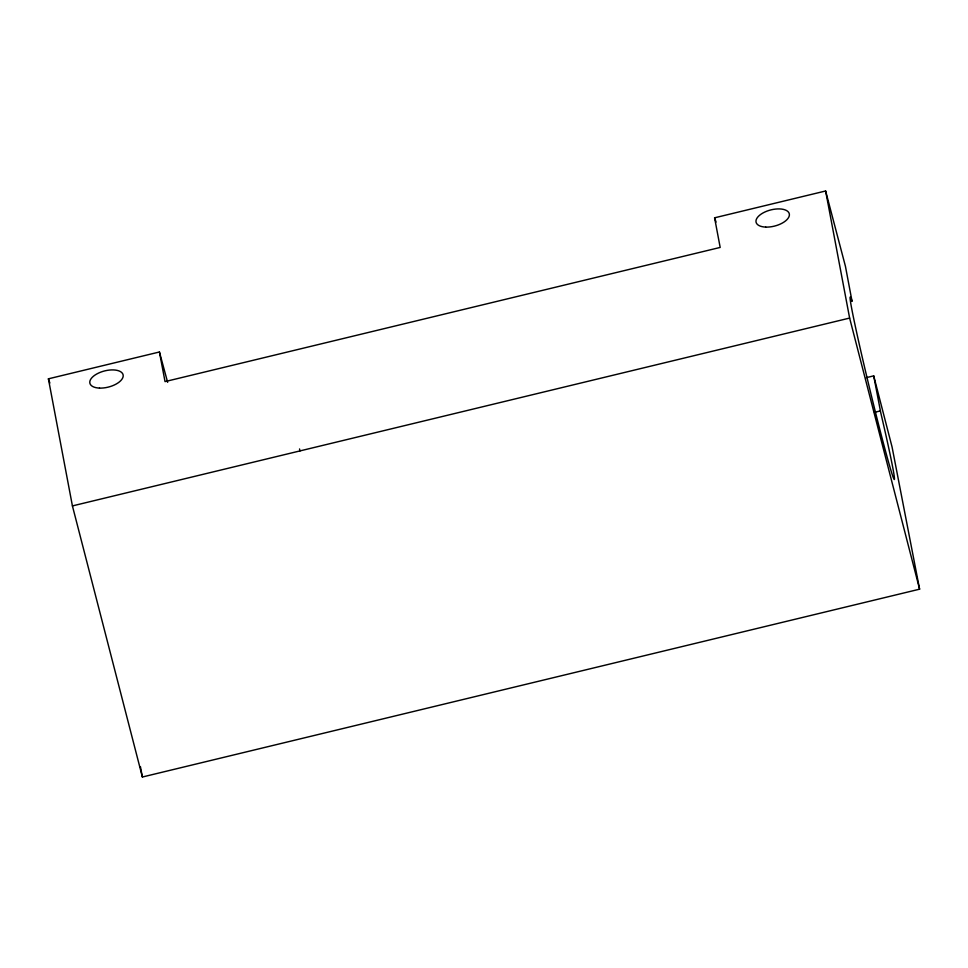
<?xml version="1.0" encoding="UTF-8"?>
<svg xmlns="http://www.w3.org/2000/svg" width="968" height="968" viewBox="0 0 968 968"><rect width="100%" height="100%" fill="white"/><g stroke="black" fill="none" stroke-linecap="round" stroke-linejoin="round"><path stroke-width="1.45" d="M866.408 377.629L873.705 375.862L892.06 446.962L919.6 589.173L142.381 777.014L72.418 505.913L48.4 378.827L159.43 351.989L167.645 382.348M159.43 351.989L165.032 381.598L720.18 247.433L714.59 217.812L825.619 190.986L845.439 266.321L852.058 301.375L851.816 300.6A93.702 2.614 76.4 0 0 863.746 363.726A93.702 2.614 76.4 0 0 892.726 476.002A93.702 2.614 76.4 0 0 880.795 412.876L873.705 375.862M72.418 505.913L849.626 318.073L825.619 190.986M874.491 412.332L880.335 410.916M714.59 217.812L716.054 222.059M48.4 378.827L49.876 383.062M849.626 318.073L919.6 589.173M299.523 448.946L300.032 450.906M140.433 766.68L142.381 777.014M99.498 388.095A17.146 8.301 -14.5 0 0 123.142 374.991A17.146 8.301 -14.5 0 0 96.824 373.95A17.146 8.301 -14.5 0 0 99.498 388.095M765.676 227.093A17.146 8.301 -14.5 0 0 789.331 213.976A17.146 8.301 -14.5 0 0 763.014 212.948A17.146 8.301 -14.5 0 0 765.676 227.093"/></g></svg>
